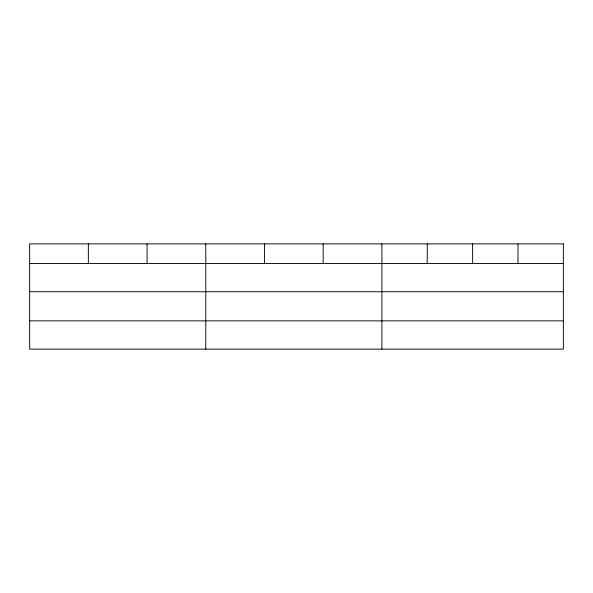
<?xml version="1.0" encoding="UTF-8"?>
<svg xmlns="http://www.w3.org/2000/svg" width="593" height="593" viewBox="0 0 593 593"><rect width="100%" height="100%" fill="white"/><g stroke="black" fill="none" stroke-linecap="round" stroke-linejoin="round"><path stroke-width="0.89" d="M29.65 263.477L563.35 263.477M29.65 291.734L563.35 291.734M29.65 320.857L563.35 320.857M517.985 243.879L517.985 263.477M472.621 243.879L472.621 263.477M427.256 243.879L427.256 263.477M381.892 243.879L381.892 349.121M323.185 243.879L323.185 263.477M264.478 243.879L264.478 263.477M205.771 243.879L205.771 349.121M147.064 243.879L147.064 263.477M88.357 243.879L88.357 263.477M563.35 243.879L29.65 243.879L29.65 349.121L563.35 349.121L563.35 243.879"/></g></svg>
